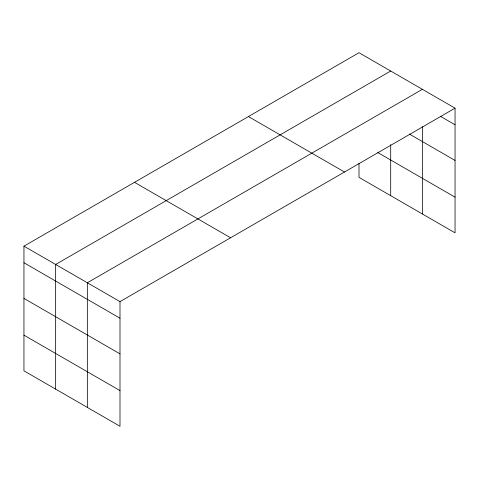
<?xml version="1.0" encoding="UTF-8"?>
<svg xmlns="http://www.w3.org/2000/svg" width="479" height="479" viewBox="0 0 479 479"><rect width="100%" height="100%" fill="white"/><g stroke="black" fill="none" stroke-linecap="round" stroke-linejoin="round"><path stroke-width="0.72" d="M455.05 108.176L359.005 52.726L23.95 246.164L23.95 370.824L119.995 426.274L119.995 301.62L455.05 108.176L455.05 232.836L359.005 177.38L359.005 163.267M390.696 71.024L55.648 264.468L55.648 389.122M422.394 89.328L87.34 282.766L87.34 407.419M440.321 116.265L455.05 124.768M409.455 134.102L455.05 160.429M377.763 152.55L455.05 197.168M248.433 116.559L344.485 172.015M134.515 182.331L230.567 237.782M23.95 246.164L119.995 301.62M23.95 262.755L119.995 318.206M23.95 298.417L119.995 353.867M23.95 335.156L119.995 390.613M422.394 126.713L422.394 213.981M390.696 144.586L390.696 195.677"/></g></svg>
